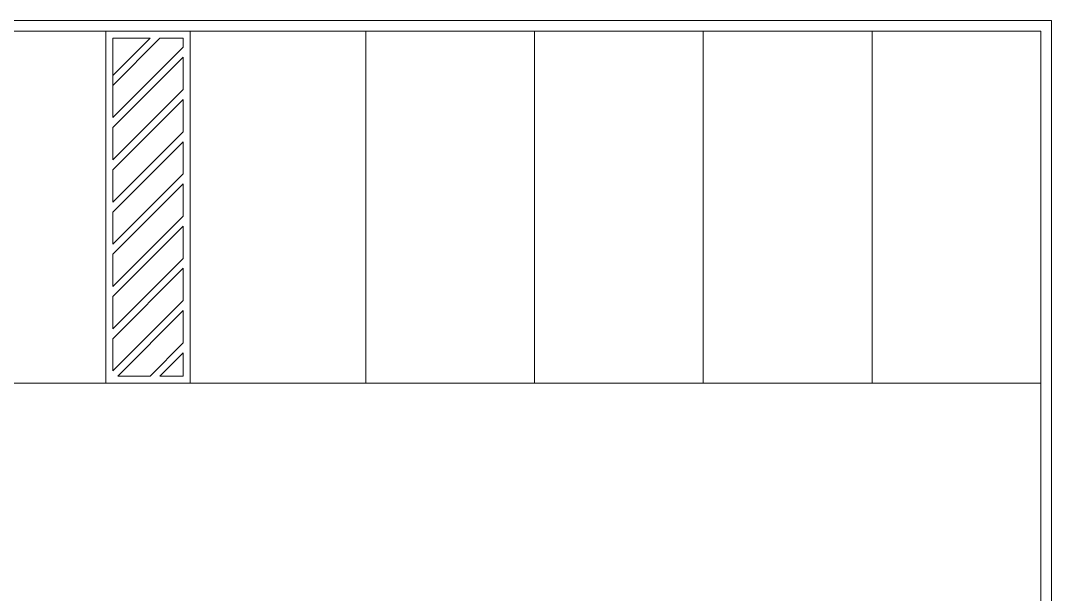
# Model space of a CAD drawing. Header units: millimetres. Extents: x 0 to 321, y -39 to 66.
# Drawn here: x 62.04 to 91.73, y 49.81 to 66.31 of the extents above; entities that cross this region are included whole.
import ezdxf

# ---------------------------------------------------------------- set-up
doc = ezdxf.new("R2010")
doc.units = ezdxf.units.MM
doc.header["$LTSCALE"] = 0.5
doc.header["$MEASUREMENT"] = 0
doc.layers.add('Arquitetura', color=8, linetype='Continuous', lineweight=5)

msp = doc.modelspace()

# ---------------------------------------------------------------- linework, layer by layer
at = {"layer": 'Arquitetura'}
for p, q in [((91.727, 66.313), (0, 66.313)), ((91.727, 66.313), (91.727, 0)), ((91.423, 66.009), (0.304, 66.009)), ((66.915, 66.009), (64.485, 66.009)), ((64.485, 66.009), (66.915, 66.009)), ((64.495, 55.886), (64.495, 66.009)), ((66.923, 55.886), (66.923, 66.009)), ((71.987, 55.886), (71.987, 66.009)), ((76.843, 55.886), (76.843, 66.009)), ((81.703, 55.886), (81.703, 66.009)), ((86.563, 55.886), (86.563, 66.009)), ((91.423, 66.009), (91.423, 0)), ((64.697, 65.807), (64.697, 65.139)), ((64.697, 65.807), (64.697, 65.139)), ((66.052, 65.808), (64.698, 64.45)), ((64.698, 64.737), (65.769, 65.808)), ((65.769, 65.808), (64.698, 65.808)), ((64.698, 65.808), (64.698, 64.737)), ((66.72, 65.808), (66.052, 65.808)), ((66.72, 65.547), (66.72, 65.808)), ((64.698, 63.524), (66.72, 65.547)), ((64.697, 65.139), (64.697, 64.851)), ((64.697, 65.139), (64.697, 64.851)), ((66.72, 65.26), (64.698, 63.237)), ((66.72, 64.334), (66.72, 65.26)), ((64.697, 64.851), (64.697, 63.926)), ((64.697, 64.851), (64.697, 63.926)), ((64.698, 64.45), (64.698, 63.524)), ((64.698, 62.307), (66.72, 64.334)), ((66.72, 64.047), (64.698, 62.02)), ((66.72, 63.117), (66.72, 64.047)), ((64.698, 63.237), (64.698, 62.307)), ((64.698, 61.094), (66.72, 63.117)), ((66.72, 62.83), (64.698, 60.807)), ((66.72, 61.904), (66.72, 62.83)), ((64.698, 62.02), (64.698, 61.094)), ((64.698, 59.877), (66.72, 61.904)), ((66.72, 61.617), (64.698, 59.59)), ((66.72, 60.687), (66.72, 61.617)), ((64.698, 60.807), (64.698, 59.877)), ((64.698, 58.664), (66.72, 60.687)), ((66.72, 60.4), (64.698, 58.377)), ((66.72, 59.474), (66.72, 60.4)), ((64.698, 59.59), (64.698, 58.664)), ((64.698, 57.447), (66.72, 59.474)), ((66.72, 59.187), (64.698, 57.16)), ((66.72, 58.257), (66.72, 59.187)), ((64.698, 58.377), (64.698, 57.447)), ((64.698, 56.234), (66.72, 58.257)), ((66.72, 57.97), (64.839, 56.088)), ((66.72, 57.044), (66.72, 57.97)), ((64.698, 57.16), (64.698, 56.234)), ((65.769, 56.088), (66.72, 57.044)), ((66.72, 56.757), (66.052, 56.088)), ((66.72, 56.088), (66.72, 56.757)), ((91.423, 55.886), (59.636, 55.886)), ((64.839, 56.088), (65.769, 56.088)), ((66.052, 56.088), (66.72, 56.088))]:
    msp.add_line(p, q, dxfattribs=at)
at = {"layer": 'Arquitetura', "color": 2}
for p, q in [((66.198, 58.664), (66.72, 59.187)), ((66.198, 58.664), (66.72, 59.187)), ((64.698, 56.757), (64.698, 57.16)), ((64.698, 56.757), (64.698, 57.16))]:
    msp.add_line(p, q, dxfattribs=at)

doc.saveas('drawing.dxf')
